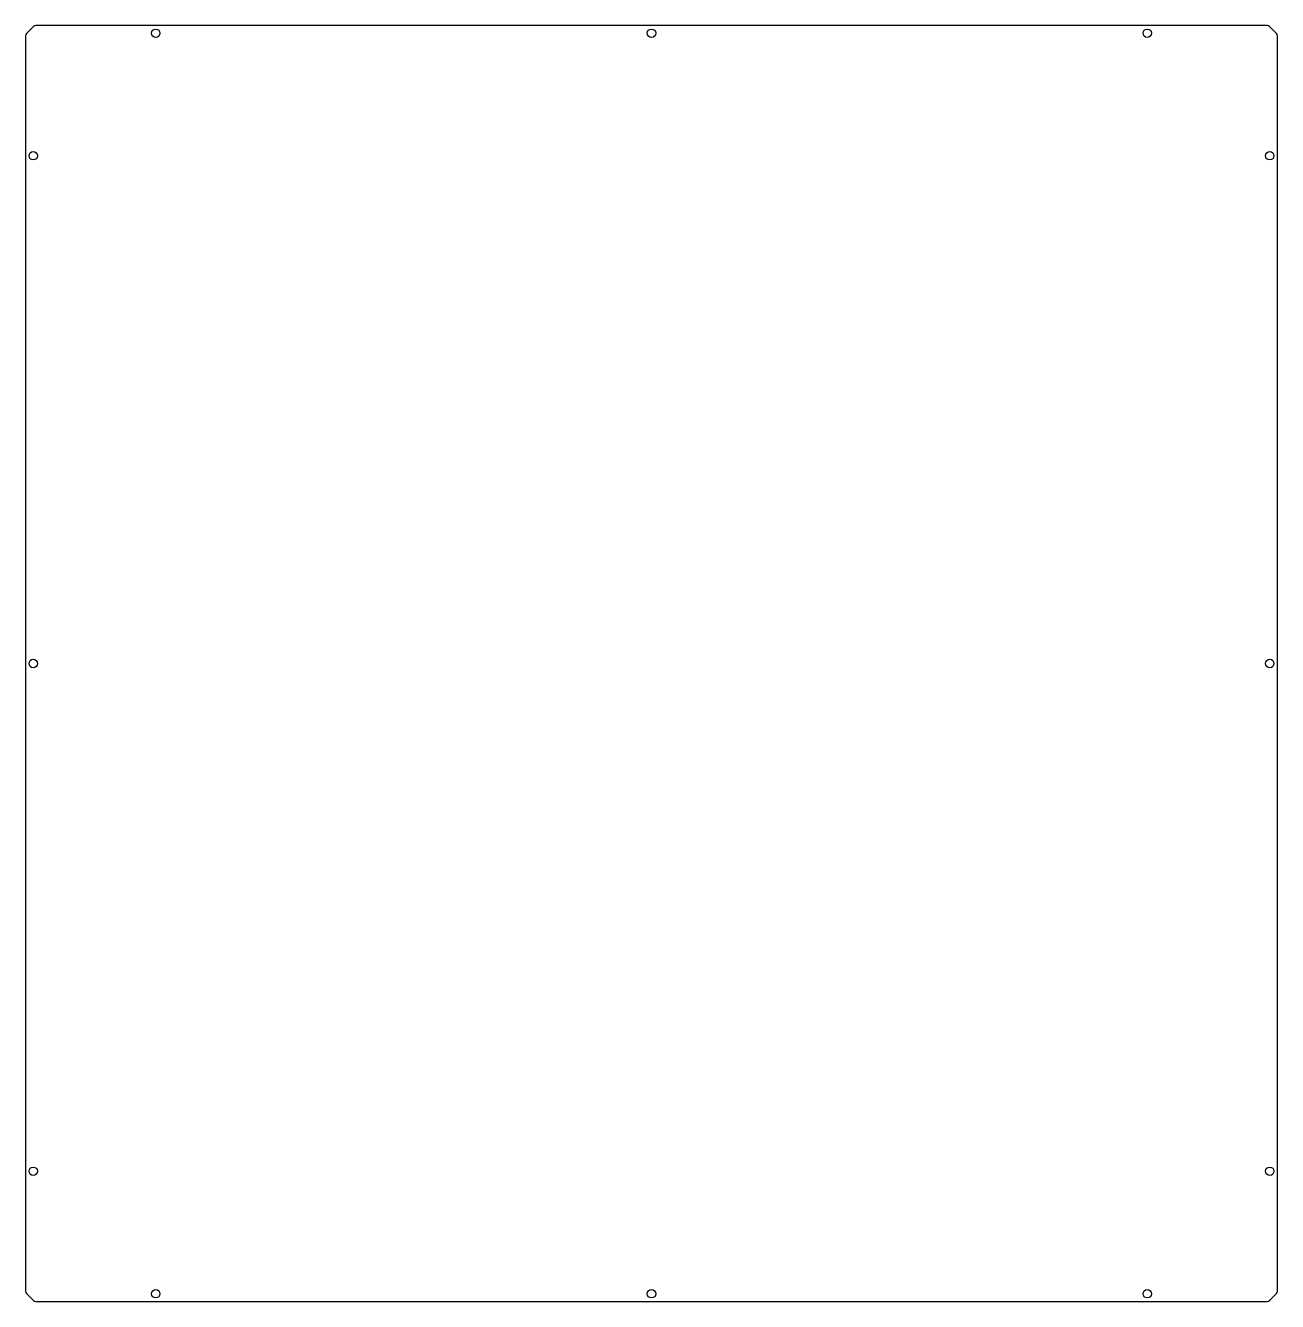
# Model space of a CAD drawing. Header units: millimetres. Extents: x -260 to 261, y -266 to 266.
import ezdxf

# ---------------------------------------------------------------- set-up
doc = ezdxf.new("R2010")
doc.units = ezdxf.units.MM
doc.layers.get('0').update_dxf_attribs({"linetype": 'CONTINUOUS'})

msp = doc.modelspace()

# ---------------------------------------------------------------- linework, layer by layer
msp.add_lwpolyline([(257.23, 265.06, 0.198912), (256.17, 265.5), (-256.17, 265.5, 0.198912), (-257.23, 265.06), (-260.06, 262.23, 0.198912), (-260.5, 261.17), (-260.5, -261.17, 0.198912), (-260.06, -262.23), (-257.23, -265.06, 0.198912), (-256.17, -265.5), (256.17, -265.5, 0.198912), (257.23, -265.06), (260.06, -262.23, 0.198912), (260.5, -261.17), (260.5, 261.17, 0.198912), (260.06, 262.23)], format="xyb", close=True)
for centre in [(-206.3, 262.3), (0, 262.3), (206.3, 262.3), (-257.3, 211.3), (257.3, 211.3), (-257.3, 0), (257.3, 0), (-257.3, -211.3), (257.3, -211.3), (-206.3, -262.3), (0, -262.3), (206.3, -262.3)]:
    msp.add_circle(centre, 1.75)

doc.saveas('drawing.dxf')
